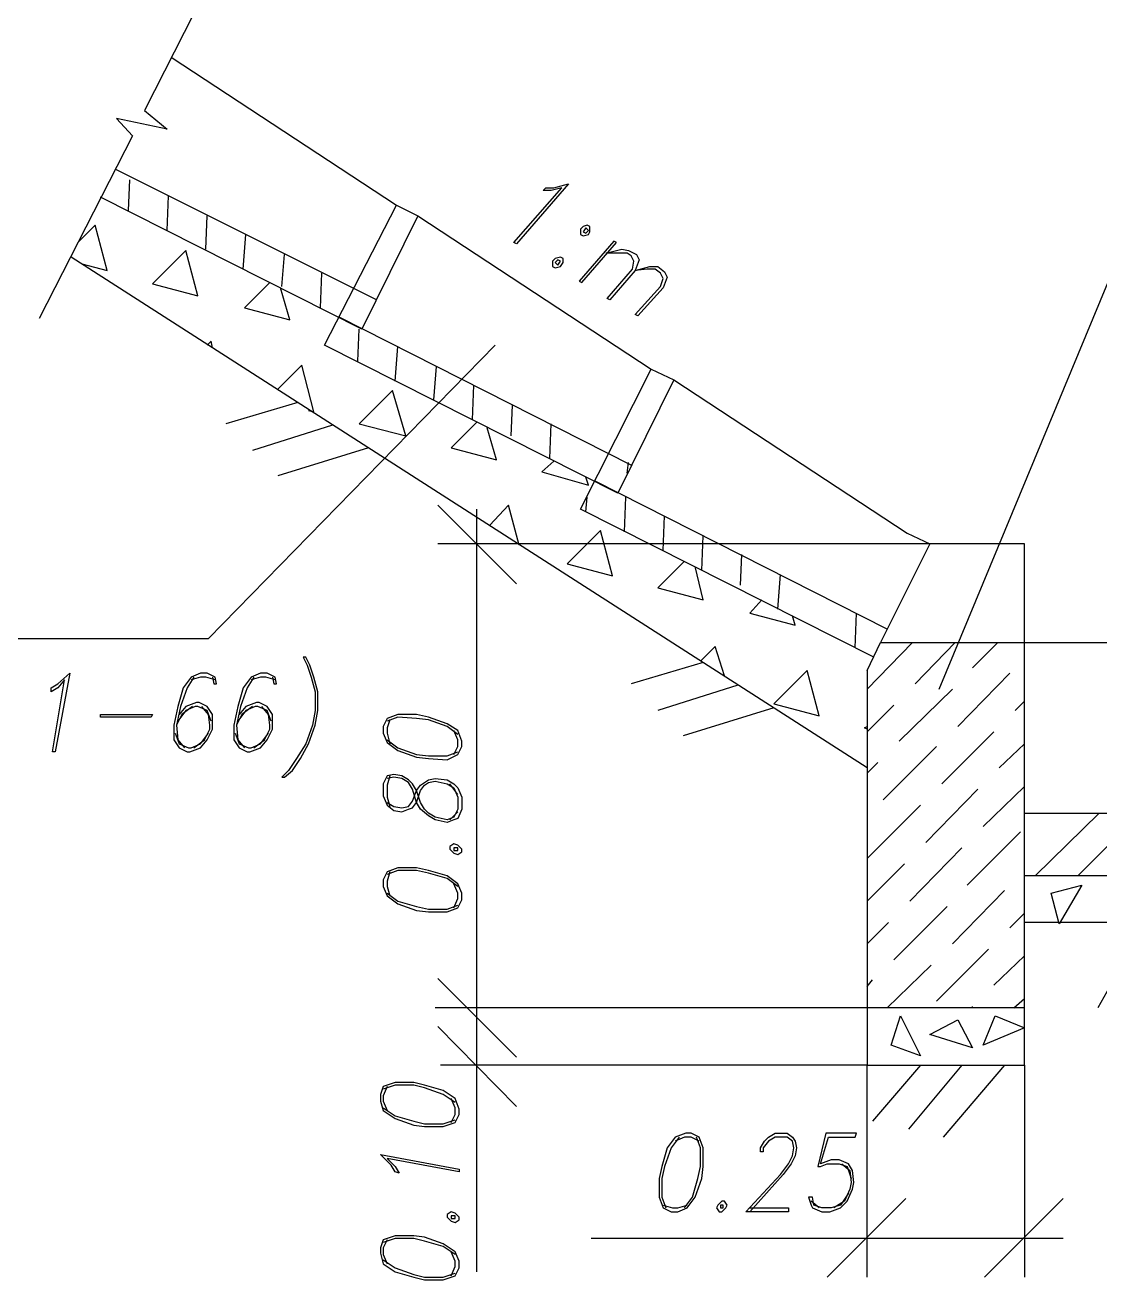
# Model space of a CAD drawing. Header units: millimetres. Extents: x 4241 to 6572, y 870 to 1291.
# Drawn here: x 5307.56 to 5341.68, y 1214.92 to 1254.77 of the extents above; entities that cross this region are included whole.
import ezdxf

# ---------------------------------------------------------------- set-up
doc = ezdxf.new("R2010")
doc.units = ezdxf.units.MM
for name, color, linetype in [('PDF _0', 7, 'Continuous'), ('PDF _3', 5, 'Continuous'), ('PDF _6', 7, 'Continuous')]:
    doc.layers.add(name, color=color, linetype=linetype)

msp = doc.modelspace()

# ---------------------------------------------------------------- linework, layer by layer
at = {"layer": 'PDF _0', "lineweight": 25}
for points in [[(5314.1805, 1257.6401), (5311.3441, 1252.0519), (5312.0638, 1251.4592), (5310.4551, 1251.7979), (5310.9631, 1251.2476), (5307.9997, 1245.4477)], [(5310.8361, 1248.8768), (5310.8784, 1249.8505)], [(5312.0638, 1248.2418), (5312.1061, 1249.3425)], [(5336.5756, 1233.6786), (5343.0952, 1249.3848), (5371.5442, 1249.3848)], [(5313.2915, 1247.6491), (5313.3338, 1248.7075)], [(5309.3544, 1247.1834), (5310.1587, 1246.9717), (5309.7777, 1248.4111), (5309.2274, 1247.8608)], [(5314.4769, 1247.0141), (5314.5615, 1248.1148)], [(5315.7046, 1246.4637), (5315.7893, 1247.4798)], [(5316.9323, 1245.7864), (5316.9746, 1246.8871)], [(5315.3236, 1246.5907), (5314.5192, 1245.7864), (5315.9586, 1245.4053), (5315.6622, 1246.4214)], [(5318.1177, 1244.093), (5318.16, 1245.109)], [(5313.5032, 1244.5163), (5313.4608, 1244.728), (5313.3338, 1244.601)], [(5283.7841, 1235.2873), (5313.3762, 1235.2873), (5322.4782, 1244.601)], [(5319.303, 1243.4579), (5319.3877, 1244.5587)], [(5316.5513, 1242.5266), (5316.7206, 1242.4842), (5316.3396, 1243.966), (5315.5776, 1243.2039)], [(5320.5308, 1242.8653), (5320.6154, 1243.9236)], [(5321.7585, 1242.2302), (5321.8008, 1243.3309)], [(5316.2126, 1242.7806), (5313.9265, 1242.1032)], [(5322.9862, 1241.7222), (5323.0285, 1242.6959)], [(5317.3133, 1242.0609), (5314.7732, 1241.2565)], [(5321.8855, 1242.1456), (5321.0811, 1241.3412), (5322.5205, 1240.9602), (5322.2241, 1241.9762)], [(5324.2139, 1241.0025), (5324.2562, 1242.1032)], [(5318.4563, 1241.3412), (5315.5776, 1240.4522)], [(5324.3409, 1240.9179), (5323.9599, 1240.5792), (5325.4416, 1240.1558), (5325.3569, 1240.4098)], [(5326.6693, 1240.5368), (5326.7116, 1240.8755)], [(5323.2402, 1238.2508), (5322.9015, 1239.5208), (5322.3088, 1238.8858)], [(5325.3569, 1239.3091), (5325.3993, 1239.7748)], [(5326.5846, 1238.6741), (5326.627, 1239.7748)], [(5327.8123, 1238.0814), (5327.8547, 1239.1821)], [(5329.04, 1237.4464), (5329.0824, 1238.5471)], [(5330.2678, 1236.9807), (5330.3101, 1237.9544)], [(5328.4897, 1237.7427), (5327.643, 1236.8961), (5329.0824, 1236.515), (5328.8284, 1237.5734)], [(5331.4531, 1236.2187), (5331.5378, 1237.3194)], [(5330.9451, 1236.515), (5330.5641, 1236.0917), (5332.0035, 1235.7107), (5331.9188, 1236.007)], [(5333.9085, 1234.991), (5333.9509, 1236.0917)], [(5334.2896, 1234.2713), (5334.7129, 1235.1603)], [(5334.2896, 1233.6786), (5335.7289, 1235.1603)], [(5337.634, 1234.356), (5338.4384, 1235.1603)], [(5329.7597, 1234.102), (5329.4634, 1235.0333), (5328.9977, 1234.5676)], [(5329.0824, 1234.5253), (5326.7963, 1233.8479)], [(5313.5032, 1234.0596), (5313.5455, 1233.8479), (5313.6302, 1233.8479), (5313.5878, 1234.0596), (5313.3338, 1234.1866), (5313.1222, 1234.1866), (5312.8258, 1234.0596), (5312.5718, 1233.7209), (5312.4025, 1233.1283), (5312.2755, 1232.5356), (5312.2755, 1232.0699), (5312.4448, 1231.8159), (5312.6988, 1231.6889), (5312.7835, 1231.6889), (5313.1222, 1231.8159), (5313.3338, 1232.0699), (5313.5032, 1232.4086), (5313.5032, 1232.5356), (5313.5032, 1232.8742), (5313.3338, 1233.1283), (5313.0798, 1233.2553), (5312.9952, 1233.2553), (5312.6565, 1233.1283), (5312.4448, 1232.8742)], [(5312.9105, 1234.0596), (5312.6988, 1233.7209), (5312.4871, 1233.1283), (5312.3601, 1232.5356), (5312.4025, 1232.0699), (5312.6141, 1231.8159)], [(5313.5878, 1233.975), (5313.2915, 1234.0596), (5313.1222, 1234.0596), (5312.8258, 1233.975)], [(5315.4082, 1234.0596), (5315.4506, 1233.8479), (5315.5352, 1233.8479), (5315.4929, 1234.0596), (5315.2389, 1234.1866), (5315.0272, 1234.1866), (5314.7309, 1234.0596), (5314.4769, 1233.7209), (5314.3075, 1233.1283), (5314.1805, 1232.5356), (5314.1805, 1232.0699), (5314.3499, 1231.8159), (5314.6039, 1231.6889), (5314.6885, 1231.6889), (5315.0272, 1231.8159), (5315.2389, 1232.0699), (5315.4082, 1232.4086), (5315.4082, 1232.5356), (5315.4082, 1232.8742), (5315.2389, 1233.1283), (5314.9849, 1233.2553), (5314.9002, 1233.2553), (5314.5615, 1233.1283), (5314.3499, 1232.8742)], [(5314.8156, 1234.0596), (5314.6039, 1233.7209), (5314.3922, 1233.1283), (5314.2652, 1232.5356), (5314.3075, 1232.0699), (5314.5192, 1231.8159)], [(5315.4929, 1233.975), (5315.1966, 1234.0596), (5315.0272, 1234.0596), (5314.7309, 1233.975)], [(5337.1683, 1232.4932), (5338.8194, 1234.1866)], [(5330.1831, 1233.8056), (5327.643, 1233.0013)], [(5335.3056, 1232.0276), (5336.999, 1233.6786)], [(5334.2896, 1232.3239), (5335.1363, 1233.1706)], [(5338.9887, 1233.0013), (5339.2851, 1233.2976)], [(5312.8682, 1233.1283), (5312.5295, 1232.8742), (5312.3601, 1232.5356)], [(5313.4608, 1232.6626), (5313.3338, 1233.0013), (5313.0375, 1233.1283), (5312.9528, 1233.1283), (5312.6565, 1233.0013), (5312.4025, 1232.6626)], [(5312.9105, 1231.8159), (5313.2492, 1232.0699), (5313.4185, 1232.4086), (5313.4185, 1232.5356), (5313.3762, 1232.8742), (5313.1645, 1233.1283)], [(5314.7732, 1233.1283), (5314.4345, 1232.8742), (5314.2652, 1232.5356)], [(5315.3659, 1232.6626), (5315.2389, 1233.0013), (5314.9426, 1233.1283), (5314.8579, 1233.1283), (5314.5615, 1233.0013), (5314.3075, 1232.6626)], [(5314.8156, 1231.8159), (5315.1542, 1232.0699), (5315.3236, 1232.4086), (5315.3236, 1232.5356), (5315.2812, 1232.8742), (5315.0696, 1233.1283)], [(5331.3261, 1233.0859), (5328.4474, 1232.1969)], [(5334.2896, 1232.4086), (5334.2049, 1232.4509), (5334.2896, 1232.4932)], [(5312.3178, 1232.2816), (5312.4448, 1231.9429), (5312.7411, 1231.8159), (5312.8258, 1231.8159), (5313.1222, 1231.9429), (5313.3762, 1232.2816)], [(5314.2229, 1232.2816), (5314.3499, 1231.9429), (5314.6462, 1231.8159), (5314.7309, 1231.8159), (5315.0272, 1231.9429), (5315.2812, 1232.2816)], [(5336.6603, 1230.6728), (5338.3114, 1232.3239)], [(5334.7976, 1230.1648), (5336.491, 1231.8582)], [(5338.4807, 1231.1809), (5339.2851, 1231.9429)], [(5334.2896, 1231.0115), (5334.6282, 1231.3502)], [(5336.1523, 1228.8101), (5337.8034, 1230.5035)], [(5337.9727, 1229.3181), (5339.2851, 1230.5882)], [(5334.2896, 1228.3021), (5335.983, 1229.9955)], [(5339.6237, 1227.7517), (5341.6558, 1229.7415)], [(5340.9785, 1227.7517), (5342.9682, 1229.7415)], [(5337.4647, 1227.4554), (5339.1581, 1229.1488)], [(5335.6443, 1226.9474), (5337.2953, 1228.6408)], [(5334.2896, 1226.9474), (5335.4749, 1228.1327)], [(5336.999, 1225.5927), (5338.65, 1227.2861)], [(5335.1363, 1225.0846), (5336.8296, 1226.778)], [(5338.8194, 1226.1007), (5339.2851, 1226.5664)], [(5334.2896, 1225.5927), (5334.9669, 1226.27)], [(5343.1375, 1226.27), (5341.6135, 1223.5606)], [(5336.491, 1223.7723), (5338.142, 1225.4233)], [(5338.3114, 1224.2803), (5339.2851, 1225.2116)], [(5334.9246, 1223.5606), (5336.3216, 1224.9153)], [(5334.2896, 1224.2379), (5334.4589, 1224.4496)], [(5337.634, 1223.5606), (5337.634, 1223.6029)], [(5338.9464, 1223.5606), (5339.2851, 1223.8569)], [(5335.983, 1221.7402), (5334.4589, 1219.9621)], [(5337.2953, 1221.7402), (5335.6019, 1219.7081)], [(5338.65, 1221.7402), (5336.7026, 1219.4541)]]:
    msp.add_lwpolyline(points, dxfattribs=at)
at = {"layer": 'PDF _0', "lineweight": 30}
for points in [[(5312.1908, 1253.7453), (5319.3454, 1249.0461), (5320.0227, 1248.7075), (5318.2447, 1245.109), (5309.9471, 1249.3001)], [(5318.7104, 1246.0404), (5310.4127, 1250.1892)], [(5320.0227, 1248.7075), (5327.4313, 1243.839), (5328.151, 1243.5003), (5326.373, 1239.9018), (5317.0593, 1244.601), (5319.3454, 1249.0461)], [(5334.2896, 1231.1809), (5309.0157, 1247.3951)], [(5326.7963, 1240.7909), (5317.525, 1245.49)], [(5334.5012, 1234.6946), (5325.1876, 1239.3938), (5327.4313, 1243.839), (5328.151, 1243.5003), (5335.5596, 1238.6318), (5336.2793, 1238.2931)], [(5334.9246, 1235.5837), (5325.6533, 1240.2828)], [(5366.083, 1239.7748), (5349.2761, 1227.7517), (5339.2851, 1227.7517)], [(5339.2851, 1223.5606), (5334.2896, 1223.5606)], [(5334.2896, 1221.7402), (5339.2851, 1221.7402)]]:
    msp.add_lwpolyline(points, dxfattribs=at)
at = {"layer": 'PDF _0', "lineweight": 25}
for points in [[(5323.1555, 1247.8184), (5323.0708, 1247.8608), (5324.5949, 1249.5965), (5324.2562, 1249.5118), (5324.0022, 1249.5118), (5324.0869, 1249.5965), (5324.3409, 1249.5965), (5324.8066, 1249.7235)], [(5325.3993, 1248.4111), (5325.2722, 1248.3688), (5325.1876, 1248.2841), (5325.1876, 1248.1148), (5325.2722, 1248.0724), (5325.4416, 1248.1148), (5325.4839, 1248.1994), (5325.4839, 1248.3688)], [(5325.3569, 1248.3264), (5325.2722, 1248.1994), (5325.3569, 1248.1571), (5325.4416, 1248.2418)], [(5325.2299, 1246.5907), (5326.3306, 1247.8608), (5326.2459, 1247.9031), (5325.1452, 1246.6331)], [(5312.6565, 1247.6068), (5311.5981, 1246.5484), (5313.0375, 1246.1674)], [(5326.1189, 1246.0404), (5326.0343, 1246.0827), (5326.8386, 1247.0141), (5326.881, 1247.2681), (5326.7963, 1247.4374), (5326.6693, 1247.5221), (5326.4153, 1247.5221), (5325.9919, 1247.5221), (5326.5, 1247.6491), (5326.7116, 1247.6068), (5326.9656, 1247.4798), (5327.0503, 1247.3104), (5326.9233, 1246.9717)], [(5324.5526, 1247.3951), (5324.3832, 1247.3527), (5324.2985, 1247.2681), (5324.2985, 1247.0987), (5324.3832, 1247.0564), (5324.5526, 1247.0987), (5324.6372, 1247.2257), (5324.6372, 1247.3527)], [(5324.4679, 1247.3104), (5324.3832, 1247.2257), (5324.4679, 1247.1411), (5324.5526, 1247.2681)], [(5327.008, 1245.5324), (5326.9233, 1245.5747), (5327.7277, 1246.4637), (5327.8123, 1246.7177), (5327.7277, 1246.8871), (5327.5583, 1247.0141), (5327.3043, 1247.0141), (5326.9233, 1246.9717), (5327.389, 1247.0987), (5327.643, 1247.0987), (5327.8547, 1246.9294), (5327.9393, 1246.7601), (5327.8123, 1246.4214)], [(5319.2184, 1243.1616), (5318.16, 1242.1032), (5319.6417, 1241.7222)], [(5325.8226, 1238.7164), (5324.7642, 1237.6581), (5326.2036, 1237.2771)], [(5315.7893, 1230.8845), (5316.0433, 1231.0962), (5316.2973, 1231.4772), (5316.5513, 1231.9429), (5316.763, 1232.5356), (5316.8476, 1233.0013), (5316.8476, 1233.5939), (5316.7206, 1234.0596), (5316.5936, 1234.4406), (5316.4666, 1234.6946), (5316.3819, 1234.6946), (5316.5089, 1234.4406), (5316.636, 1234.0596), (5316.763, 1233.5939), (5316.763, 1233.0013), (5316.6783, 1232.5356), (5316.4666, 1231.9429), (5316.1703, 1231.4772), (5315.9163, 1231.0962), (5315.7046, 1230.8845)], [(5308.5077, 1231.6889), (5308.423, 1231.6889), (5308.804, 1233.975), (5308.5923, 1233.7209), (5308.3807, 1233.5939), (5308.3807, 1233.7209), (5308.5923, 1233.8479), (5308.9734, 1234.1866)], [(5332.3845, 1234.2713), (5331.3261, 1233.2129), (5332.7655, 1232.8319)], [(5311.5558, 1232.7896), (5309.9471, 1232.7896), (5309.9471, 1232.8742), (5311.5981, 1232.8742)], [(5341.1055, 1227.4554), (5340.3858, 1226.2277), (5340.1318, 1227.2014)], [(5335.3479, 1223.3066), (5335.983, 1222.0365), (5335.0516, 1222.3752)], [(5337.9727, 1222.3752), (5338.3537, 1223.3066), (5339.2851, 1222.9256)], [(5337.1683, 1223.1796), (5337.634, 1222.2905), (5336.2793, 1222.7139)]]:
    msp.add_lwpolyline(points, close=True, dxfattribs=at)
at = {"layer": 'PDF _0', "lineweight": 0}
for points in [[(5336.2793, 1238.2931), (5336.2793, 1238.2931)], [(5336.2793, 1238.2931), (5336.2793, 1238.2931)], [(5339.2851, 1238.2931), (5339.2851, 1238.2931)], [(5339.2851, 1238.2931), (5339.2851, 1238.2931)], [(5339.2851, 1238.2931), (5339.2851, 1238.2931)], [(5339.2851, 1235.1603), (5339.2851, 1235.1603)], [(5339.2851, 1235.1603), (5339.2851, 1235.1603)], [(5339.2851, 1235.1603), (5339.2851, 1235.1603)], [(5339.2851, 1235.1603), (5339.2851, 1235.1603)], [(5339.2851, 1233.6363), (5339.2851, 1233.6363)], [(5339.2851, 1233.6363), (5339.2851, 1233.6363)], [(5339.2851, 1233.6363), (5339.2851, 1233.6363)], [(5339.2851, 1233.6363), (5339.2851, 1233.6363)], [(5339.2851, 1233.6363), (5339.2851, 1233.6363)], [(5339.2851, 1233.6363), (5339.2851, 1233.6363)], [(5339.2851, 1232.1546), (5339.2851, 1232.1546)], [(5339.2851, 1232.1546), (5339.2851, 1232.1546)], [(5339.2851, 1232.1546), (5339.2851, 1232.1546)], [(5339.2851, 1229.7415), (5339.2851, 1229.7415)], [(5339.2851, 1229.7415), (5339.2851, 1229.7415)], [(5339.2851, 1229.7415), (5339.2851, 1229.7415)], [(5339.2851, 1227.7517), (5339.2851, 1227.7517)], [(5339.2851, 1227.7517), (5339.2851, 1227.7517)], [(5339.2851, 1227.7517), (5339.2851, 1227.7517)], [(5339.2851, 1226.27), (5339.2851, 1226.27)], [(5334.2896, 1223.5606), (5334.2896, 1223.5606)], [(5334.2896, 1223.5606), (5334.2896, 1223.5606)], [(5334.2896, 1223.5606), (5334.2896, 1223.5606)], [(5339.2851, 1223.5606), (5339.2851, 1223.5606)], [(5339.2851, 1223.5606), (5339.2851, 1223.5606)], [(5334.2896, 1221.7402), (5334.2896, 1221.7402)], [(5334.2896, 1221.7402), (5334.2896, 1221.7402)], [(5334.2896, 1221.7402), (5334.2896, 1221.7402)], [(5339.2851, 1221.7402), (5339.2851, 1221.7402)], [(5339.2851, 1221.7402), (5339.2851, 1221.7402)], [(5339.2851, 1221.7402), (5339.2851, 1221.7402)]]:
    msp.add_lwpolyline(points, dxfattribs=at)
at = {"layer": 'PDF _0', "color": 5, "lineweight": 25}
for points in [[(5318.922, 1232.2816), (5319.049, 1231.9852), (5319.3877, 1231.7312), (5319.9804, 1231.5195), (5320.3614, 1231.4772), (5320.9541, 1231.4349), (5321.2928, 1231.6042), (5321.4198, 1231.8582), (5321.4198, 1232.0276), (5321.2928, 1232.3662), (5320.9541, 1232.5779), (5320.3614, 1232.7896), (5319.9804, 1232.8742), (5319.3877, 1232.8742), (5319.049, 1232.7472), (5318.922, 1232.4932)], [(5318.922, 1230.2918), (5319.049, 1229.9955), (5319.2607, 1229.8261), (5319.5147, 1229.7838), (5319.7264, 1229.8685), (5319.8534, 1229.9108), (5319.9804, 1230.0802), (5320.1074, 1230.4612), (5320.2344, 1230.6305), (5320.3614, 1230.7152), (5320.5731, 1230.7575), (5320.9541, 1230.6728), (5321.1658, 1230.5458), (5321.2928, 1230.2495), (5321.2928, 1229.8685), (5321.1658, 1229.6145), (5320.9541, 1229.5298), (5320.5731, 1229.6145), (5320.3614, 1229.7415), (5320.2344, 1229.8685), (5320.1074, 1230.0802), (5319.9804, 1230.4612), (5319.8534, 1230.6728), (5319.7264, 1230.7998), (5319.5147, 1230.9268), (5319.2607, 1230.9692), (5319.049, 1230.9268), (5318.922, 1230.6728)], [(5321.0388, 1228.5984), (5321.1658, 1228.4714), (5321.2928, 1228.4291), (5321.4198, 1228.5138), (5321.4198, 1228.5984), (5321.2928, 1228.7254), (5321.1658, 1228.7678), (5321.0388, 1228.6831)], [(5321.1658, 1228.5561), (5321.2928, 1228.5561), (5321.2928, 1228.6408), (5321.1658, 1228.6408)], [(5318.922, 1227.4131), (5319.049, 1227.1167), (5319.3877, 1226.8627), (5319.9804, 1226.651), (5320.3614, 1226.6087), (5320.9541, 1226.6087), (5321.2928, 1226.7357), (5321.4198, 1226.9897), (5321.4198, 1227.2014), (5321.2928, 1227.4977), (5320.9541, 1227.7517), (5320.3614, 1227.9211), (5319.9804, 1228.0057), (5319.3877, 1228.0057), (5319.049, 1227.8787), (5318.922, 1227.6247)], [(5318.8374, 1220.5972), (5318.922, 1220.3008), (5319.303, 1220.0468), (5319.8957, 1219.8351), (5320.2344, 1219.7928), (5320.8271, 1219.7928), (5321.2081, 1219.9198), (5321.3351, 1220.1738), (5321.3351, 1220.3431), (5321.2081, 1220.6818), (5320.8271, 1220.9358), (5320.2344, 1221.1052), (5319.8957, 1221.1898), (5319.303, 1221.1898), (5318.922, 1221.0628), (5318.8374, 1220.8088)], [(5328.532, 1219.5811), (5328.1934, 1219.4541), (5327.9393, 1219.1154), (5327.77, 1218.5228), (5327.6853, 1218.1417), (5327.6853, 1217.549), (5327.8123, 1217.2104), (5328.0663, 1217.0834), (5328.278, 1217.0834), (5328.5744, 1217.2104), (5328.8284, 1217.549), (5329.04, 1218.1417), (5329.0824, 1218.5228), (5329.0824, 1219.1154), (5328.9554, 1219.4541), (5328.7014, 1219.5811)], [(5321.3351, 1218.4381), (5321.3351, 1218.3534), (5319.049, 1218.7768), (5319.303, 1218.5228), (5319.43, 1218.3111), (5319.303, 1218.3534), (5319.176, 1218.5651), (5318.8374, 1218.9038)], [(5329.6751, 1217.422), (5329.5481, 1217.295), (5329.5057, 1217.2104), (5329.5904, 1217.0834), (5329.6751, 1217.0834), (5329.8021, 1217.2104), (5329.8444, 1217.295), (5329.7597, 1217.422)], [(5329.6327, 1217.295), (5329.6327, 1217.2104), (5329.7174, 1217.2104), (5329.7174, 1217.295)], [(5320.9541, 1216.914), (5321.0811, 1216.787), (5321.2081, 1216.7447), (5321.3351, 1216.8294), (5321.3351, 1216.914), (5321.2081, 1217.041), (5321.0811, 1217.0834), (5320.9541, 1216.9987)], [(5321.0811, 1216.8717), (5321.2081, 1216.8717), (5321.2081, 1216.9564), (5321.0811, 1216.9564)], [(5318.8374, 1215.771), (5318.922, 1215.4323), (5319.303, 1215.1783), (5319.8957, 1215.009), (5320.2344, 1214.9243), (5320.8271, 1214.9243), (5321.2081, 1215.0513), (5321.3351, 1215.3053), (5321.3351, 1215.517), (5321.2081, 1215.8133), (5320.8271, 1216.0673), (5320.2344, 1216.279), (5319.8957, 1216.3213), (5319.303, 1216.3213), (5318.922, 1216.1943), (5318.8374, 1215.9403)]]:
    msp.add_lwpolyline(points, close=True, dxfattribs=at)
for points in [[(5321.2928, 1232.2392), (5320.9541, 1232.4932), (5320.3614, 1232.7049), (5319.9804, 1232.7472), (5319.3877, 1232.7896), (5319.049, 1232.6626)], [(5319.1337, 1232.7049), (5319.049, 1232.4509), (5319.049, 1232.2816), (5319.1337, 1231.9429)], [(5321.1658, 1231.6042), (5321.2928, 1231.8582), (5321.2928, 1232.0699), (5321.1658, 1232.3662)], [(5319.049, 1232.0699), (5319.3877, 1231.8159), (5319.9804, 1231.6042), (5320.3614, 1231.5619), (5320.9541, 1231.5619), (5321.2928, 1231.6889)], [(5319.1337, 1230.9268), (5319.049, 1230.6305), (5319.049, 1230.2495), (5319.1337, 1229.9531)], [(5319.049, 1230.0802), (5319.2607, 1229.9531), (5319.5147, 1229.9108), (5319.7264, 1229.9531), (5319.8534, 1230.1225), (5319.9804, 1230.4612), (5320.1074, 1230.6305), (5320.3614, 1230.7998), (5320.5731, 1230.8422), (5320.9541, 1230.7998), (5321.1658, 1230.6728), (5321.2928, 1230.5458), (5321.4198, 1230.2495), (5321.4198, 1229.8685), (5321.2928, 1229.5721), (5321.1658, 1229.5298), (5320.9541, 1229.4451), (5320.5731, 1229.5298), (5320.3614, 1229.6568), (5320.1074, 1229.8685), (5319.9804, 1230.0802), (5319.8534, 1230.5035), (5319.7264, 1230.7152), (5319.5147, 1230.8422), (5319.2607, 1230.8845), (5319.049, 1230.8422)], [(5321.2928, 1230.3342), (5321.0388, 1230.6728)], [(5321.0388, 1229.5298), (5321.2928, 1229.7838)], [(5321.2928, 1227.4131), (5320.9541, 1227.6671), (5320.3614, 1227.8364), (5319.9804, 1227.9211), (5319.3877, 1227.9211), (5319.049, 1227.7941)], [(5319.1337, 1227.8787), (5319.049, 1227.5824), (5319.049, 1227.4131), (5319.1337, 1227.1167)], [(5319.049, 1227.2014), (5319.3877, 1226.9474), (5319.9804, 1226.778), (5320.3614, 1226.6934), (5320.9541, 1226.6934), (5321.2928, 1226.8204)], [(5321.1658, 1226.7357), (5321.2928, 1227.032), (5321.2928, 1227.2014), (5321.1658, 1227.4977)], [(5321.2081, 1220.5548), (5320.8271, 1220.8088), (5320.2344, 1221.0205), (5319.8957, 1221.1052), (5319.303, 1221.1052), (5318.922, 1220.9782)], [(5319.049, 1221.0628), (5318.922, 1220.7665), (5318.922, 1220.5972), (5319.049, 1220.3008)], [(5321.0811, 1219.9198), (5321.2081, 1220.1738), (5321.2081, 1220.3855), (5321.0811, 1220.6818)], [(5318.922, 1220.3855), (5319.303, 1220.1315), (5319.8957, 1219.9621), (5320.2344, 1219.8775), (5320.8271, 1219.8775), (5321.2081, 1220.0045)], [(5328.3204, 1219.4541), (5328.0663, 1219.1154), (5327.8547, 1218.5228), (5327.77, 1218.1417), (5327.77, 1217.549), (5327.897, 1217.2104)], [(5328.9554, 1219.3271), (5328.7014, 1219.4541), (5328.4897, 1219.4541), (5328.1934, 1219.3271)], [(5328.4897, 1217.2104), (5328.7437, 1217.549), (5328.913, 1218.1417), (5328.9977, 1218.5228), (5328.9977, 1219.1154), (5328.8707, 1219.4541)], [(5330.5641, 1217.2104), (5331.7918, 1217.2104), (5331.7918, 1217.0834), (5330.4371, 1217.0834), (5331.5378, 1218.2687), (5331.7918, 1218.6074), (5331.9188, 1218.8614), (5331.9611, 1219.1154), (5331.9188, 1219.3271), (5331.7495, 1219.4541), (5331.3685, 1219.4541), (5331.1568, 1219.3271), (5330.9874, 1219.1154), (5330.9874, 1218.9884), (5330.9028, 1218.9884), (5330.9028, 1219.1154), (5331.0298, 1219.3271), (5331.1568, 1219.4541), (5331.3685, 1219.5811), (5331.7495, 1219.5811), (5331.9188, 1219.4541), (5332.0035, 1219.3271), (5332.0458, 1219.1154), (5332.0035, 1218.8614), (5331.8765, 1218.6074), (5331.6225, 1218.2687), (5330.5641, 1217.0834)], [(5333.6969, 1217.6761), (5333.4429, 1217.295), (5333.1465, 1217.2104), (5332.8502, 1217.2104), (5332.5962, 1217.295), (5332.5538, 1217.549), (5332.4268, 1217.549), (5332.5115, 1217.295), (5332.5538, 1217.2104), (5332.8502, 1217.0834), (5333.1042, 1217.0834), (5333.4429, 1217.2104), (5333.6545, 1217.422), (5333.8239, 1217.8031), (5333.8662, 1218.0147), (5333.8239, 1218.3957), (5333.6969, 1218.6074), (5333.4005, 1218.7344), (5333.1465, 1218.7344), (5332.8078, 1218.6074), (5333.0619, 1219.4541), (5333.9085, 1219.4541), (5333.9509, 1219.5811), (5332.9772, 1219.5811), (5332.7232, 1218.5228), (5332.8078, 1218.5228), (5333.0195, 1218.6074), (5333.4005, 1218.6074), (5333.6545, 1218.5228), (5333.7815, 1218.1417)], [(5333.4852, 1218.6074), (5333.7392, 1218.3957), (5333.7815, 1218.0147), (5333.7392, 1217.8031), (5333.5699, 1217.422), (5333.2312, 1217.2104)], [(5327.8123, 1217.295), (5328.1087, 1217.2104), (5328.278, 1217.2104), (5328.5744, 1217.295)], [(5332.7655, 1217.2104), (5332.5115, 1217.422)], [(5321.2081, 1215.7287), (5320.8271, 1215.9827), (5320.2344, 1216.152), (5319.8957, 1216.2367), (5319.303, 1216.2367), (5318.922, 1216.1097)], [(5319.049, 1216.1943), (5318.922, 1215.9403), (5318.922, 1215.7287), (5319.049, 1215.4323)], [(5321.0811, 1215.0513), (5321.2081, 1215.3476), (5321.2081, 1215.517), (5321.0811, 1215.8133)], [(5318.922, 1215.5593), (5319.303, 1215.3053), (5319.8957, 1215.0936), (5320.2344, 1215.009), (5320.8271, 1215.009), (5321.2081, 1215.136)]]:
    msp.add_lwpolyline(points, dxfattribs=at)
at = {"layer": 'PDF _0', "color": 5, "lineweight": 0}
for points in [[(5321.8431, 1221.7402), (5321.8431, 1221.7402)], [(5339.2851, 1216.2367), (5339.2851, 1216.2367)]]:
    msp.add_lwpolyline(points, dxfattribs=at)
at = {"layer": 'PDF _3', "lineweight": 25}
for points in [[(5323.1555, 1237.0231), (5320.6578, 1239.5208)], [(5321.8855, 1239.3938), (5321.8855, 1215.1783)], [(5336.2793, 1238.2931), (5320.6578, 1238.2931)], [(5339.2851, 1235.1603), (5347.498, 1235.1603)], [(5323.1555, 1221.9942), (5320.6578, 1224.492)], [(5334.2896, 1223.5606), (5320.5731, 1223.5606)], [(5323.1555, 1220.4278), (5320.6578, 1222.9679)], [(5334.2896, 1215.009), (5334.2896, 1221.7402), (5320.7424, 1221.7402)], [(5339.2851, 1221.7402), (5339.2851, 1215.009)], [(5333.0195, 1215.009), (5335.5173, 1217.5067)], [(5338.015, 1215.009), (5340.5128, 1217.5067)], [(5340.5128, 1216.2367), (5325.5263, 1216.2367)]]:
    msp.add_lwpolyline(points, dxfattribs=at)
at = {"layer": 'PDF _6', "lineweight": 30}
for points in [[(5339.2851, 1229.7415), (5348.26, 1229.7415), (5368.2844, 1243.7543)], [(5364.94, 1241.4259), (5366.083, 1239.7748), (5366.972, 1238.5471), (5349.2761, 1226.27), (5339.2851, 1226.27)], [(5339.2851, 1221.7402), (5339.2851, 1238.2931), (5336.2793, 1238.2931), (5334.7129, 1235.1603), (5339.2851, 1235.1603)], [(5334.2896, 1234.2713), (5334.2896, 1231.7735), (5334.2896, 1221.7402)]]:
    msp.add_lwpolyline(points, dxfattribs=at)
at = {"layer": 'PDF _6', "lineweight": 25}
msp.add_lwpolyline([(5335.8136, 1233.8479), (5337.0837, 1235.1603)], dxfattribs=at)

doc.saveas('drawing.dxf')
